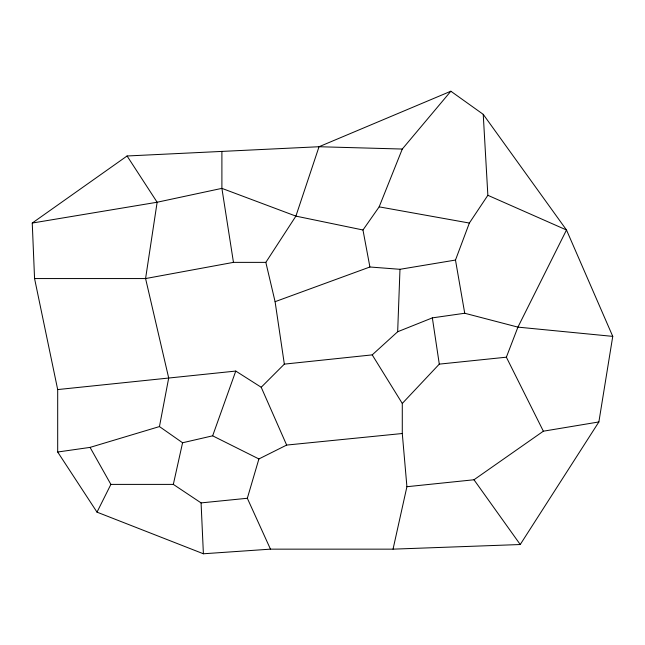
<?xml version="1.0" encoding="UTF-8"?>
<svg xmlns="http://www.w3.org/2000/svg" width="645" height="645" viewBox="0 0 645 645"><rect width="100%" height="100%" fill="white"/><g stroke="black" fill="none" stroke-linecap="round" stroke-linejoin="round"><path stroke-width="0.97" d="M372.221 354.879L402.286 403.447L402.286 433.513L286.654 445.074L261.209 387.258L284.34 364.127L372.221 354.879L397.667 331.748L399.981 269.304L455.483 260.056L469.358 223.049L487.862 195.298L483.234 114.35L450.855 91.227L319.033 146.729L127.073 155.985L32.25 223.049L34.564 278.559L57.687 389.572L57.687 452.016L97.008 512.146L203.393 553.773L270.465 549.153L393.039 549.153L520.241 544.525L598.874 421.951L612.75 336.376L566.495 229.991L483.234 114.35M57.687 452.016L90.066 447.388L159.452 426.571L168.7 378.002L145.577 278.559L157.138 202.24L127.073 155.985M258.903 458.95L247.333 498.271L201.079 502.898L173.328 484.395L182.575 442.76L212.648 435.826L258.903 458.95L286.654 445.074M393.039 549.153L406.914 486.709L402.286 433.513M212.648 435.826L235.772 371.069L261.209 387.258M598.874 421.951L543.364 431.199L506.365 357.193L517.927 327.128L566.495 229.991L487.862 195.298M399.981 269.304L369.908 266.998L362.974 229.991L379.163 206.86L402.286 149.043L450.855 91.227M97.008 512.146L110.884 484.395L90.066 447.388M284.34 364.127L275.092 301.683L265.837 262.37L295.902 216.115L319.033 146.729L402.286 149.043M402.286 403.447L439.293 364.127L506.365 357.193M406.914 486.709L473.986 479.767L543.364 431.199M397.667 331.748L432.352 317.872L464.731 313.252L517.927 327.128L612.75 336.376M275.092 301.683L369.908 266.998M265.837 262.37L233.458 262.37L145.577 278.559L34.564 278.559M32.25 223.049L157.138 202.24L221.896 188.364L295.902 216.115L362.974 229.991M57.687 389.572L235.772 371.069M110.884 484.395L173.328 484.395M379.163 206.86L469.358 223.049M159.452 426.571L182.575 442.76M473.986 479.767L520.241 544.525M247.333 498.271L270.465 549.153M455.483 260.056L464.731 313.252M233.458 262.37L221.896 188.364L221.896 151.357M432.352 317.872L439.293 364.127M201.079 502.898L203.393 553.773"/></g></svg>
